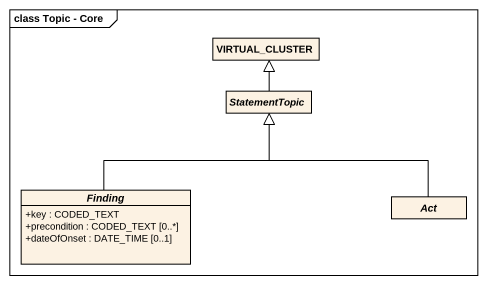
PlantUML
@startuml
mainframe class Topic - Core
hide circle
hide empty members
skinparam classAttributeIconSize 0
class VIRTUAL_CLUSTER
abstract class StatementTopic
abstract class Finding {
  +key : CODED_TEXT
  +precondition : CODED_TEXT [0..*]
  +dateOfOnset : DATE_TIME [0..1]
}
abstract class Act
StatementTopic -up-|> VIRTUAL_CLUSTER
Finding -up-|> StatementTopic
Act -up-|> StatementTopic
@enduml
